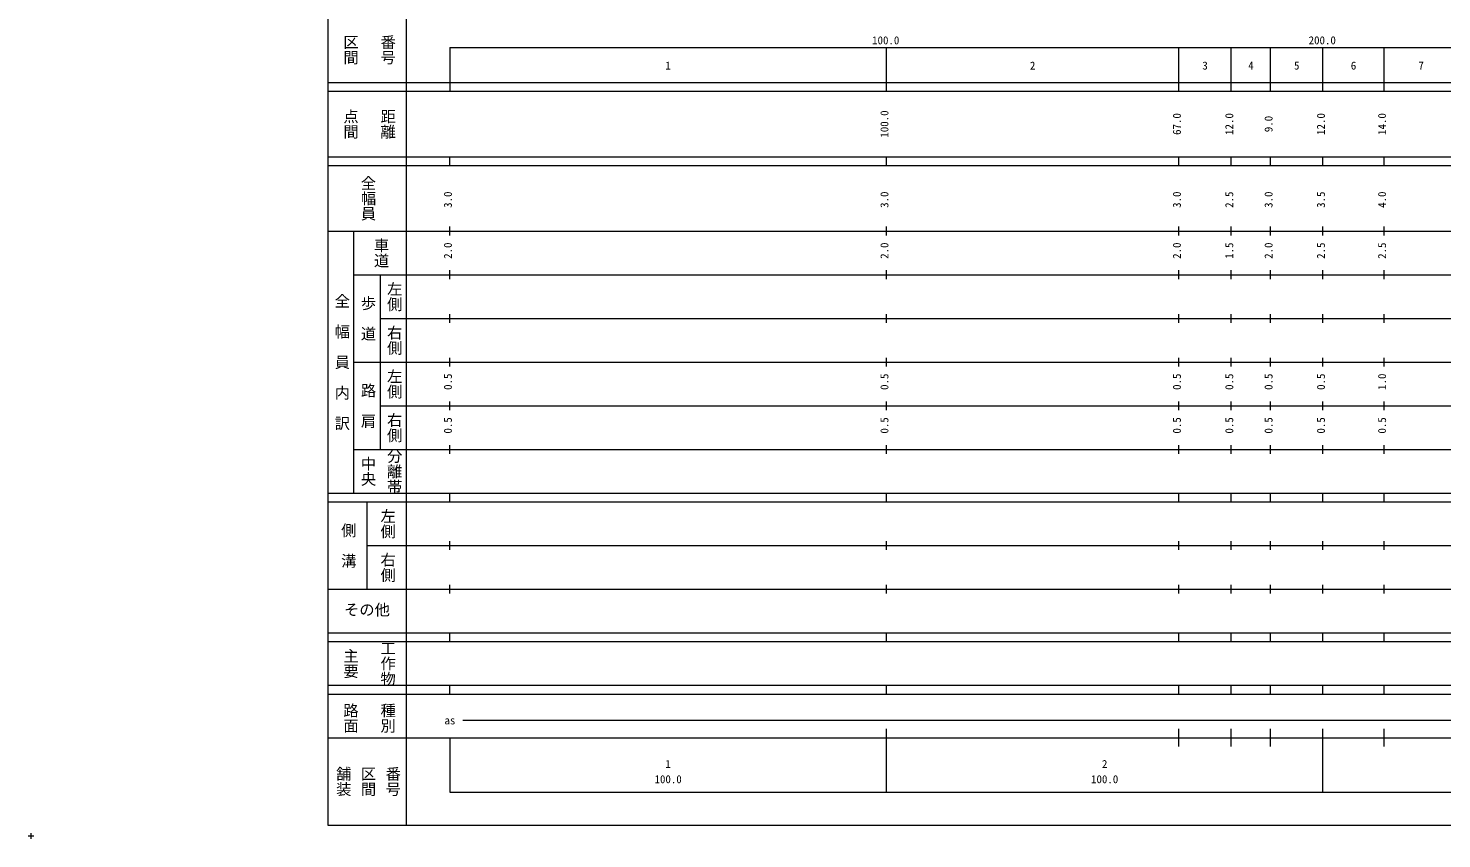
# Model space of a CAD drawing. Units: millimetres, scale not verified. Extents: x -625 to 707963, y -625 to 362498.
# Drawn here: x -625 to 323172, y -625 to 184907 of the extents above; entities that cross this region are included whole.
import ezdxf
from ezdxf.enums import TextEntityAlignment as Align

# ---------------------------------------------------------------- set-up
doc = ezdxf.new("R2010")
doc.units = ezdxf.units.MM
doc.header["$LTSCALE"] = 1000
doc.layers.add('S-SUV', color=7, linetype='Continuous', lineweight=13)
doc.styles.add('@ＭＳ ゴシック', font='')
doc.styles.add('ＭＳ ゴシック', font='')
doc.styles.get('@ＭＳ ゴシック').set_extended_font_data('@MS Gothic')
doc.styles.get('ＭＳ ゴシック').set_extended_font_data('MS Gothic')

msp = doc.modelspace()

# ---------------------------------------------------------------- linework, layer by layer
at = {"layer": 'S-SUV'}
for p, q in [((67963, 362498), (67963, 2498)), ((85963, 352498), (85963, 2498)), ((95963, 180498), (606963, 180498)), ((95963, 180498), (95963, 170498)), ((195963, 170498), (195963, 180498)), ((262963, 170498), (262963, 180498)), ((274963, 170498), (274963, 180498)), ((283963, 170498), (283963, 180498)), ((295963, 170498), (295963, 180498)), ((309963, 170498), (309963, 180498)), ((67963, 172498), (606963, 172498)), ((67963, 170498), (606963, 170498)), ((67963, 155498), (606963, 155498)), ((95963, 153498), (95963, 155498)), ((195963, 153498), (195963, 155498)), ((262963, 153498), (262963, 155498)), ((274963, 153498), (274963, 155498)), ((283963, 153498), (283963, 155498)), ((295963, 153498), (295963, 155498)), ((309963, 153498), (309963, 155498)), ((67963, 153498), (606963, 153498)), ((95963, 137498), (95963, 139498)), ((195963, 137498), (195963, 139498)), ((262963, 137498), (262963, 139498)), ((274963, 137498), (274963, 139498)), ((283963, 137498), (283963, 139498)), ((295963, 137498), (295963, 139498)), ((309963, 137498), (309963, 139498)), ((67963, 138498), (606963, 138498)), ((73963, 78498), (73963, 138498)), ((73963, 128498), (606963, 128498)), ((79963, 128498), (79963, 88498)), ((95963, 127498), (95963, 129498)), ((195963, 127498), (195963, 129498)), ((262963, 127498), (262963, 129498)), ((274963, 127498), (274963, 129498)), ((283963, 127498), (283963, 129498)), ((295963, 127498), (295963, 129498)), ((309963, 127498), (309963, 129498)), ((79963, 118498), (606963, 118498)), ((95963, 117498), (95963, 119498)), ((195963, 117498), (195963, 119498)), ((262963, 117498), (262963, 119498)), ((274963, 117498), (274963, 119498)), ((283963, 117498), (283963, 119498)), ((295963, 117498), (295963, 119498)), ((309963, 117498), (309963, 119498)), ((73963, 108498), (606963, 108498)), ((95963, 107498), (95963, 109498)), ((195963, 107498), (195963, 109498)), ((262963, 107498), (262963, 109498)), ((274963, 107498), (274963, 109498)), ((283963, 107498), (283963, 109498)), ((295963, 107498), (295963, 109498)), ((309963, 107498), (309963, 109498)), ((79963, 98498), (606963, 98498)), ((95963, 97498), (95963, 99498)), ((195963, 97498), (195963, 99498)), ((262963, 97498), (262963, 99498)), ((274963, 97498), (274963, 99498)), ((283963, 97498), (283963, 99498)), ((295963, 97498), (295963, 99498)), ((309963, 97498), (309963, 99498)), ((73963, 88498), (606963, 88498)), ((95963, 87498), (95963, 89498)), ((195963, 87498), (195963, 89498)), ((262963, 87498), (262963, 89498)), ((274963, 87498), (274963, 89498)), ((283963, 87498), (283963, 89498)), ((295963, 87498), (295963, 89498)), ((309963, 87498), (309963, 89498)), ((67963, 78498), (606963, 78498)), ((95963, 76498), (95963, 78498)), ((195963, 76498), (195963, 78498)), ((262963, 76498), (262963, 78498)), ((274963, 76498), (274963, 78498)), ((283963, 76498), (283963, 78498)), ((295963, 76498), (295963, 78498)), ((309963, 76498), (309963, 78498)), ((67963, 76498), (606963, 76498)), ((76963, 76498), (76963, 56498)), ((76963, 66498), (606963, 66498)), ((95963, 65498), (95963, 67498)), ((195963, 65498), (195963, 67498)), ((262963, 65498), (262963, 67498)), ((274963, 65498), (274963, 67498)), ((283963, 65498), (283963, 67498)), ((295963, 65498), (295963, 67498)), ((309963, 65498), (309963, 67498)), ((67963, 56498), (606963, 56498)), ((95963, 55498), (95963, 57498)), ((195963, 55498), (195963, 57498)), ((262963, 55498), (262963, 57498)), ((274963, 55498), (274963, 57498)), ((283963, 55498), (283963, 57498)), ((295963, 55498), (295963, 57498)), ((309963, 55498), (309963, 57498)), ((67963, 46498), (606963, 46498)), ((95963, 44498), (95963, 46498)), ((195963, 44498), (195963, 46498)), ((262963, 44498), (262963, 46498)), ((274963, 44498), (274963, 46498)), ((283963, 44498), (283963, 46498)), ((295963, 44498), (295963, 46498)), ((309963, 44498), (309963, 46498)), ((67963, 44498), (606963, 44498)), ((67963, 34498), (606963, 34498)), ((67963, 32498), (606963, 32498)), ((95963, 32498), (95963, 34498)), ((195963, 32498), (195963, 34498)), ((262963, 32498), (262963, 34498)), ((274963, 32498), (274963, 34498)), ((283963, 32498), (283963, 34498)), ((295963, 32498), (295963, 34498)), ((309963, 32498), (309963, 34498)), ((98963, 26498), (592963, 26498)), ((195963, 9998), (195963, 24498)), ((262963, 20498), (262963, 24498)), ((274963, 20498), (274963, 24498)), ((283963, 20498), (283963, 24498)), ((295963, 9998), (295963, 24498)), ((309963, 20498), (309963, 24498)), ((67963, 22498), (606963, 22498)), ((95963, 22498), (95963, 9998)), ((95963, 9998), (606963, 9998)), ((-625, 0), (625, 0)), ((0, 625), (0, -625)), ((67963, 2498), (707963, 2498))]:
    msp.add_line(p, q, dxfattribs=at)

# ---------------------------------------------------------------- texts
for s, height, rotation, style, p in [('区間', 2566, 270, '@ＭＳ ゴシック', (71213, 183498)), ('番号', 2566, 270, '@ＭＳ ゴシック', (79713, 183498)), ('点間', 2566, 270, '@ＭＳ ゴシック', (71213, 166498)), ('距離', 2566, 270, '@ＭＳ ゴシック', (79713, 166498)), ('100.0', 1833, 90, 'ＭＳ ゴシック', (196963, 159873)), ('67.0', 1833, 90, 'ＭＳ ゴシック', (263963, 160498)), ('12.0', 1833, 90, 'ＭＳ ゴシック', (275963, 160498)), ('12.0', 1833, 90, 'ＭＳ ゴシック', (296963, 160498)), ('14.0', 1833, 90, 'ＭＳ ゴシック', (310963, 160498)), ('9.0', 1833, 90, 'ＭＳ ゴシック', (284963, 161123)), ('全幅員', 2566, 270, '@ＭＳ ゴシック', (75213, 151248)), ('3.0', 1833, 90, 'ＭＳ ゴシック', (96963, 143797)), ('3.0', 1833, 90, 'ＭＳ ゴシック', (196963, 143797)), ('3.0', 1833, 90, 'ＭＳ ゴシック', (263963, 143797)), ('2.5', 1833, 90, 'ＭＳ ゴシック', (275963, 143797)), ('3.0', 1833, 90, 'ＭＳ ゴシック', (284963, 143797)), ('3.5', 1833, 90, 'ＭＳ ゴシック', (296963, 143797)), ('4.0', 1833, 90, 'ＭＳ ゴシック', (310963, 143797)), ('車道', 2566, 270, '@ＭＳ ゴシック', (78213, 136998)), ('2.0', 1833, 90, 'ＭＳ ゴシック', (96963, 132123)), ('2.0', 1833, 90, 'ＭＳ ゴシック', (196963, 132123)), ('2.0', 1833, 90, 'ＭＳ ゴシック', (263963, 132123)), ('1.5', 1833, 90, 'ＭＳ ゴシック', (275963, 132123)), ('2.0', 1833, 90, 'ＭＳ ゴシック', (284963, 132123)), ('2.5', 1833, 90, 'ＭＳ ゴシック', (296963, 132123)), ('2.5', 1833, 90, 'ＭＳ ゴシック', (310963, 132123)), ('左側', 2566, 270, '@ＭＳ ゴシック', (81213, 126998)), ('全\u3000幅\u3000員\u3000内\u3000訳', 2566, 270, '@ＭＳ ゴシック', (69213, 124248)), ('歩\u3000道', 2566, 270, '@ＭＳ ゴシック', (75213, 123748)), ('右側', 2566, 270, '@ＭＳ ゴシック', (81213, 116998)), ('左側', 2566, 270, '@ＭＳ ゴシック', (81213, 106998)), ('0.5', 1833, 90, 'ＭＳ ゴシック', (96963, 102123)), ('0.5', 1833, 90, 'ＭＳ ゴシック', (196963, 102123)), ('0.5', 1833, 90, 'ＭＳ ゴシック', (263963, 102123)), ('0.5', 1833, 90, 'ＭＳ ゴシック', (275963, 102123)), ('0.5', 1833, 90, 'ＭＳ ゴシック', (284963, 102123)), ('0.5', 1833, 90, 'ＭＳ ゴシック', (296963, 102123)), ('1.0', 1833, 90, 'ＭＳ ゴシック', (310963, 102123)), ('路\u3000肩', 2566, 270, '@ＭＳ ゴシック', (75213, 103748)), ('右側', 2566, 270, '@ＭＳ ゴシック', (81213, 96998)), ('0.5', 1833, 90, 'ＭＳ ゴシック', (96963, 92123)), ('0.5', 1833, 90, 'ＭＳ ゴシック', (196963, 92123)), ('0.5', 1833, 90, 'ＭＳ ゴシック', (263963, 92123)), ('0.5', 1833, 90, 'ＭＳ ゴシック', (275963, 92123)), ('0.5', 1833, 90, 'ＭＳ ゴシック', (284963, 92123)), ('0.5', 1833, 90, 'ＭＳ ゴシック', (296963, 92123)), ('0.5', 1833, 90, 'ＭＳ ゴシック', (310963, 92123)), ('分離帯', 2566, 270, '@ＭＳ ゴシック', (81213, 88748)), ('中央', 2566, 270, '@ＭＳ ゴシック', (75213, 86998)), ('左側', 2566, 270, '@ＭＳ ゴシック', (79713, 74998)), ('側\u3000溝', 2566, 270, '@ＭＳ ゴシック', (70713, 71748)), ('右側', 2566, 270, '@ＭＳ ゴシック', (79713, 64998)), ('主要', 2566, 270, '@ＭＳ ゴシック', (71213, 42998)), ('工作物', 2566, 270, '@ＭＳ ゴシック', (79713, 44748)), ('路面', 2566, 270, '@ＭＳ ゴシック', (71213, 30498)), ('種別', 2566, 270, '@ＭＳ ゴシック', (79713, 30498)), ('舗装', 2566, 270, '@ＭＳ ゴシック', (69547, 15998)), ('区間', 2566, 270, '@ＭＳ ゴシック', (75213, 15998)), ('番号', 2566, 270, '@ＭＳ ゴシック', (80880, 15998))]:
    msp.add_text(s, height=height, rotation=rotation, dxfattribs=dict(at, style=style)).set_placement(p, align=Align.BOTTOM_LEFT)
at = {"layer": 'S-SUV', "style": 'ＭＳ ゴシック'}
for s, height, p in [('100.0', 1833, (192683, 180693)), ('200.0', 1833, (292683, 180693)), ('1', 1833, (145338, 174903)), ('2', 1833, (228838, 174903)), ('3', 1833, (268338, 174903)), ('4', 1833, (278838, 174903)), ('5', 1833, (289338, 174903)), ('6', 1833, (302338, 174903)), ('7', 1833, (317838, 174903)), ('その他', 2566, (71713, 49748)), ('as', 1833, (94713, 24998)), ('1', 1833, (145338, 15021)), ('2', 1833, (245338, 15021)), ('100.0', 1833, (142838, 11531)), ('100.0', 1833, (242838, 11531))]:
    msp.add_text(s, height=height, dxfattribs=at).set_placement(p, align=Align.BOTTOM_LEFT)

doc.saveas('drawing.dxf')
